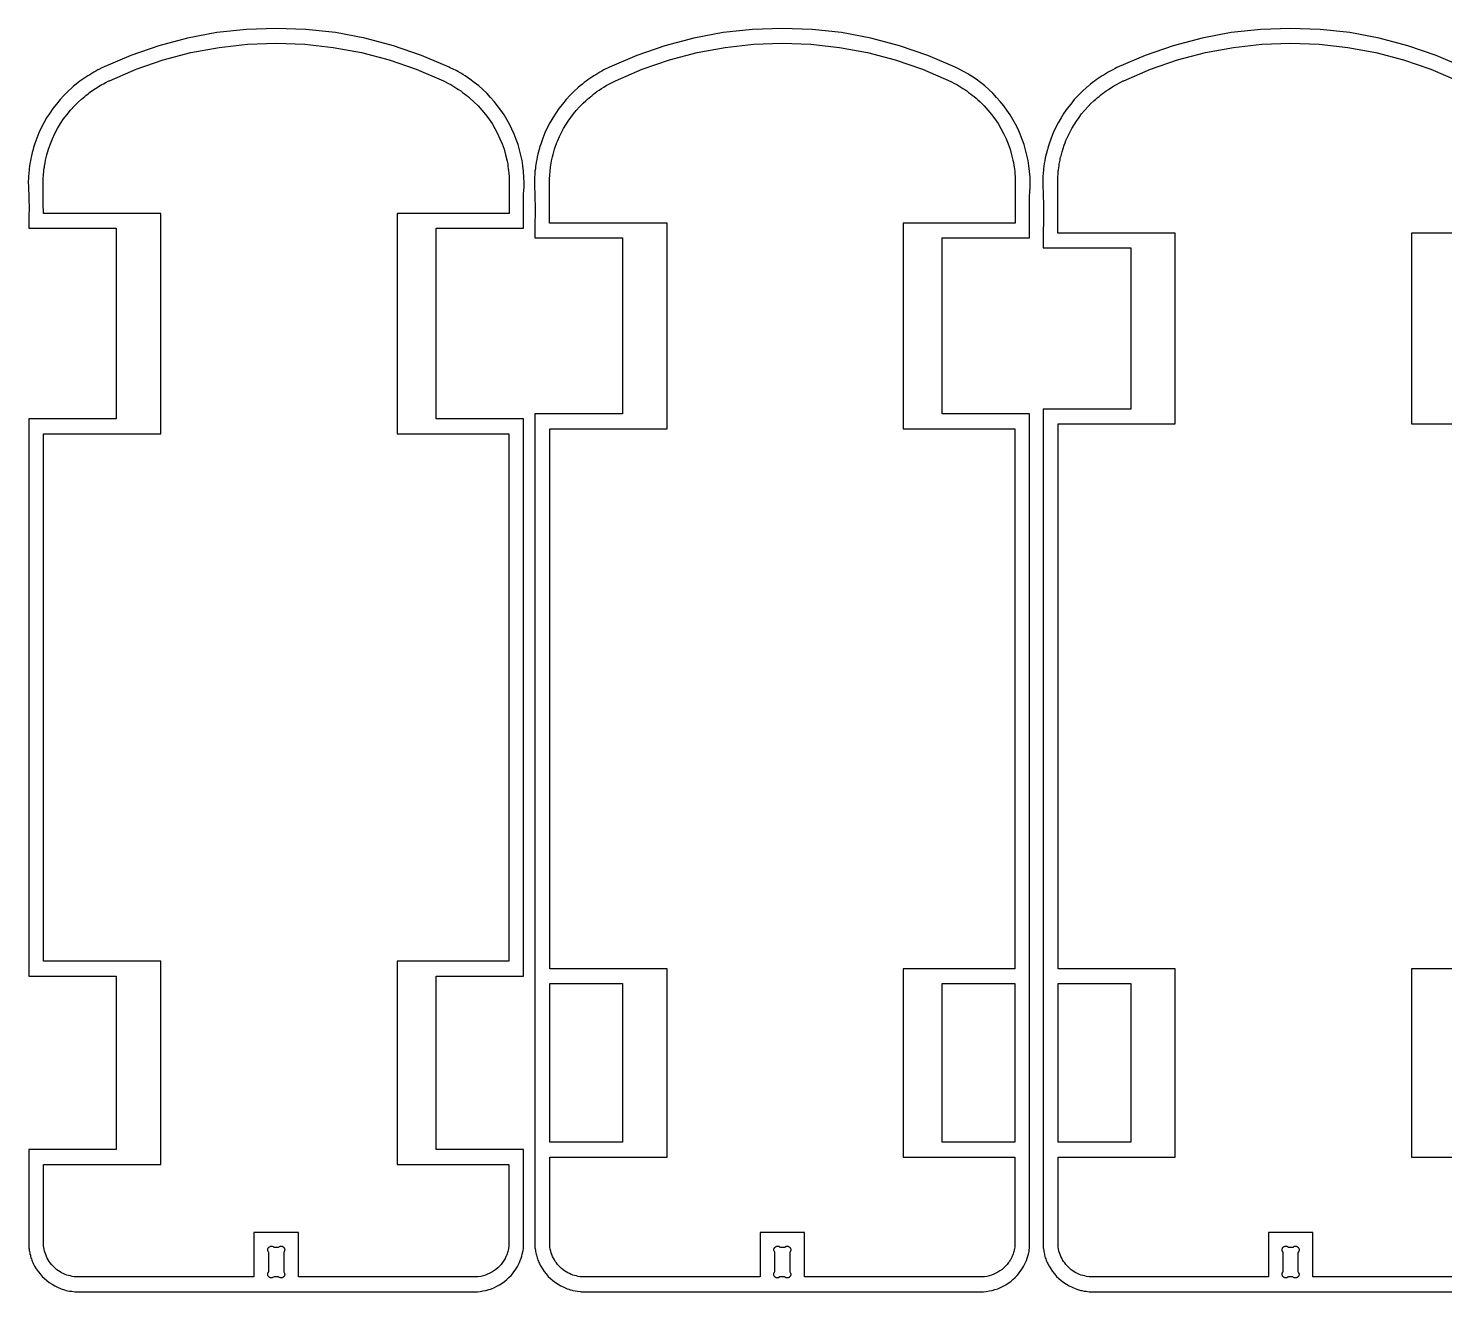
# Model space of a CAD drawing. Extents: x 141.1 to 183.9, y -70.4 to -35.8.
# Drawn here: x 158.1 to 170.03, y -58.07 to -47.43 of the extents above; entities that cross this region are included whole.
import ezdxf

# ---------------------------------------------------------------- set-up
doc = ezdxf.new("R2010")
doc.units = 0
doc.layers.add('SECTIONCUTEDGES', color=18, linetype='CONTINUOUS')

msp = doc.modelspace()

# ---------------------------------------------------------------- linework, layer by layer
at = {"layer": 'SECTIONCUTEDGES'}
for points in [[(158.437, -58.065), (158.451, -58.068), (158.47, -58.07), (158.495, -58.073), (161.886, -58.073), (161.908, -58.071), (161.933, -58.067), (161.958, -58.062), (161.982, -58.056), (162.006, -58.048), (162.029, -58.038), (162.051, -58.027), (162.073, -58.015), (162.094, -58.002), (162.114, -57.987), (162.134, -57.971), (162.152, -57.954), (162.169, -57.936), (162.181, -57.922), (162.193, -57.907), (162.204, -57.892), (162.214, -57.876), (162.223, -57.86), (162.232, -57.844), (162.24, -57.827), (162.247, -57.81), (162.254, -57.792), (162.259, -57.775), (162.264, -57.757), (162.271, -57.726), (162.274, -57.709), (162.274, -57.702), (162.275, -57.698), (162.275, -56.876), (161.538, -56.876), (161.538, -55.415), (162.275, -55.415), (162.275, -50.722), (161.538, -50.722), (161.538, -49.115), (162.275, -49.115), (162.275, -49.092), (162.274, -49), (162.274, -48.953), (162.274, -48.895), (162.275, -48.829), (162.277, -48.797), (162.279, -48.771), (162.279, -48.749), (162.279, -48.731), (162.278, -48.685), (162.274, -48.638), (162.269, -48.592), (162.262, -48.547), (162.252, -48.501), (162.241, -48.456), (162.228, -48.412), (162.213, -48.368), (162.196, -48.325), (162.177, -48.282), (162.156, -48.241), (162.134, -48.2), (162.11, -48.161), (162.084, -48.122), (162.056, -48.085), (162.027, -48.049), (161.997, -48.014), (161.965, -47.98), (161.931, -47.948), (161.897, -47.917), (161.86, -47.888), (161.823, -47.861), (161.782, -47.833), (161.763, -47.821), (161.745, -47.811), (161.72, -47.796), (161.706, -47.789), (161.656, -47.764), (161.647, -47.76), (161.416, -47.661), (161.179, -47.579), (160.937, -47.515), (160.691, -47.469), (160.442, -47.442), (160.191, -47.433), (159.941, -47.442), (159.692, -47.469), (159.445, -47.515), (159.203, -47.579), (158.966, -47.661), (158.722, -47.766), (158.698, -47.778), (158.689, -47.783), (158.671, -47.793), (158.654, -47.802), (158.637, -47.812), (158.62, -47.823), (158.603, -47.833), (158.587, -47.844), (158.57, -47.855), (158.554, -47.867), (158.538, -47.878), (158.522, -47.89), (158.507, -47.903), (158.484, -47.921), (158.471, -47.932), (158.436, -47.964), (158.402, -47.998), (158.37, -48.033), (158.339, -48.07), (158.31, -48.107), (158.283, -48.146), (158.257, -48.187), (158.233, -48.228), (158.211, -48.27), (158.192, -48.314), (158.174, -48.358), (158.158, -48.403), (158.155, -48.41), (158.147, -48.436), (158.14, -48.462), (158.136, -48.477), (158.129, -48.507), (158.124, -48.53), (158.12, -48.548), (158.117, -48.571), (158.113, -48.593), (158.11, -48.615), (158.109, -48.626), (158.107, -48.649), (158.105, -48.682), (158.104, -48.694), (158.103, -48.723), (158.103, -48.734), (158.104, -48.76), (158.104, -48.777), (158.105, -48.792), (158.107, -48.829), (158.108, -48.868), (158.108, -48.89), (158.109, -48.926), (158.108, -49.038), (158.108, -49.115), (158.844, -49.115), (158.844, -50.722), (158.108, -50.722), (158.108, -55.415), (158.844, -55.415), (158.844, -56.876), (158.108, -56.876), (158.108, -57.699), (158.108, -57.704), (158.109, -57.713), (158.111, -57.725), (158.113, -57.735), (158.115, -57.746), (158.117, -57.756), (158.12, -57.766), (158.122, -57.776), (158.125, -57.787), (158.129, -57.797), (158.132, -57.807), (158.136, -57.816), (158.141, -57.826), (158.145, -57.836), (158.15, -57.846), (158.156, -57.858), (158.17, -57.881), (158.185, -57.903), (158.202, -57.924), (158.22, -57.944), (158.239, -57.962), (158.259, -57.98), (158.28, -57.996), (158.303, -58.011), (158.326, -58.024), (158.35, -58.036), (158.38, -58.048), (158.407, -58.057), (158.423, -58.062)], [(162.684, -58.061), (162.691, -58.063), (162.71, -58.067), (162.728, -58.07), (162.752, -58.072), (162.759, -58.073), (166.149, -58.073), (166.172, -58.071), (166.196, -58.067), (166.221, -58.062), (166.245, -58.056), (166.269, -58.048), (166.292, -58.038), (166.314, -58.027), (166.336, -58.015), (166.357, -58.002), (166.378, -57.987), (166.397, -57.971), (166.415, -57.954), (166.433, -57.936), (166.445, -57.922), (166.456, -57.907), (166.467, -57.892), (166.477, -57.876), (166.486, -57.86), (166.495, -57.844), (166.503, -57.827), (166.51, -57.81), (166.517, -57.792), (166.523, -57.775), (166.528, -57.757), (166.533, -57.733), (166.535, -57.719), (166.537, -57.706), (166.538, -57.697), (166.538, -50.68), (165.801, -50.68), (165.801, -49.198), (166.538, -49.198), (166.538, -49.169), (166.536, -48.961), (166.537, -48.946), (166.537, -48.872), (166.538, -48.842), (166.539, -48.815), (166.54, -48.793), (166.541, -48.784), (166.542, -48.758), (166.542, -48.733), (166.541, -48.685), (166.538, -48.638), (166.532, -48.592), (166.525, -48.547), (166.515, -48.501), (166.504, -48.456), (166.491, -48.412), (166.476, -48.368), (166.459, -48.325), (166.44, -48.282), (166.419, -48.241), (166.397, -48.2), (166.373, -48.161), (166.347, -48.122), (166.32, -48.085), (166.29, -48.049), (166.26, -48.014), (166.228, -47.98), (166.194, -47.948), (166.16, -47.917), (166.124, -47.888), (166.086, -47.861), (166.048, -47.835), (166.033, -47.826), (166.016, -47.815), (165.997, -47.804), (165.98, -47.795), (165.945, -47.777), (165.91, -47.76), (165.679, -47.661), (165.442, -47.579), (165.2, -47.515), (164.954, -47.469), (164.705, -47.442), (164.454, -47.433), (164.204, -47.442), (163.955, -47.469), (163.709, -47.515), (163.466, -47.579), (163.229, -47.661), (162.999, -47.76), (162.952, -47.783), (162.934, -47.793), (162.917, -47.802), (162.9, -47.812), (162.883, -47.823), (162.866, -47.833), (162.85, -47.844), (162.833, -47.855), (162.817, -47.867), (162.801, -47.878), (162.785, -47.89), (162.77, -47.903), (162.751, -47.918), (162.734, -47.932), (162.699, -47.964), (162.665, -47.998), (162.633, -48.033), (162.602, -48.07), (162.573, -48.107), (162.546, -48.146), (162.52, -48.187), (162.496, -48.228), (162.475, -48.27), (162.455, -48.314), (162.437, -48.358), (162.419, -48.407), (162.413, -48.428), (162.405, -48.454), (162.403, -48.462), (162.395, -48.492), (162.39, -48.515), (162.386, -48.537), (162.382, -48.559), (162.378, -48.582), (162.376, -48.593), (162.374, -48.615), (162.371, -48.637), (162.369, -48.66), (162.367, -48.688), (162.367, -48.706), (162.366, -48.734), (162.366, -48.744), (162.367, -48.774), (162.37, -48.819), (162.371, -48.844), (162.372, -48.95), (162.372, -48.983), (162.371, -49.085), (162.371, -49.198), (163.108, -49.198), (163.108, -50.68), (162.371, -50.68), (162.371, -57.698), (162.371, -57.704), (162.373, -57.713), (162.374, -57.725), (162.376, -57.735), (162.378, -57.746), (162.38, -57.756), (162.383, -57.766), (162.386, -57.776), (162.389, -57.787), (162.392, -57.797), (162.396, -57.807), (162.4, -57.816), (162.404, -57.826), (162.408, -57.836), (162.417, -57.854), (162.419, -57.857), (162.433, -57.881), (162.448, -57.903), (162.465, -57.924), (162.483, -57.944), (162.502, -57.962), (162.522, -57.98), (162.544, -57.996), (162.566, -58.011), (162.589, -58.024), (162.613, -58.036), (162.643, -58.048), (162.657, -58.053), (162.668, -58.057)], [(158.503, -57.948), (158.488, -57.947), (158.473, -57.945), (158.457, -57.941), (158.442, -57.938), (158.427, -57.933), (158.412, -57.927), (158.397, -57.921), (158.383, -57.914), (158.37, -57.906), (158.356, -57.897), (158.344, -57.888), (158.331, -57.878), (158.32, -57.867), (158.309, -57.855), (158.298, -57.843), (158.288, -57.831), (158.279, -57.818), (158.271, -57.804), (158.263, -57.79), (158.256, -57.776), (158.25, -57.761), (158.245, -57.746), (158.24, -57.731), (158.237, -57.715), (158.232, -57.687), (158.232, -57.001), (159.22, -57.001), (159.22, -55.29), (158.232, -55.29), (158.232, -50.847), (159.22, -50.847), (159.22, -48.991), (158.23, -48.991), (158.229, -48.906), (158.229, -48.721), (158.229, -48.695), (158.23, -48.673), (158.231, -48.659), (158.233, -48.644), (158.235, -48.622), (158.238, -48.601), (158.239, -48.593), (158.244, -48.565), (158.248, -48.543), (158.259, -48.497), (158.273, -48.451), (158.289, -48.406), (158.307, -48.362), (158.327, -48.319), (158.349, -48.276), (158.374, -48.235), (158.4, -48.196), (158.429, -48.157), (158.459, -48.121), (158.491, -48.086), (158.525, -48.052), (158.551, -48.028), (158.578, -48.006), (158.587, -47.998), (158.606, -47.984), (158.618, -47.974), (158.631, -47.965), (158.643, -47.957), (158.656, -47.948), (158.669, -47.939), (158.682, -47.931), (158.695, -47.923), (158.708, -47.915), (158.722, -47.907), (158.735, -47.9), (158.749, -47.893), (158.782, -47.876), (158.786, -47.874), (159.011, -47.777), (159.239, -47.699), (159.473, -47.637), (159.71, -47.593), (159.95, -47.566), (160.191, -47.557), (160.432, -47.566), (160.672, -47.593), (160.91, -47.637), (161.143, -47.699), (161.371, -47.777), (161.6, -47.875), (161.607, -47.879), (161.643, -47.898), (161.661, -47.907), (161.678, -47.917), (161.695, -47.928), (161.712, -47.938), (161.728, -47.949), (161.745, -47.96), (161.761, -47.972), (161.777, -47.984), (161.792, -47.996), (161.808, -48.008), (161.823, -48.021), (161.857, -48.052), (161.891, -48.086), (161.923, -48.121), (161.954, -48.158), (161.982, -48.196), (162.009, -48.235), (162.033, -48.276), (162.056, -48.319), (162.076, -48.362), (162.094, -48.406), (162.11, -48.451), (162.123, -48.497), (162.136, -48.55), (162.141, -48.575), (162.143, -48.593), (162.146, -48.615), (162.148, -48.63), (162.15, -48.652), (162.153, -48.684), (162.154, -48.705), (162.154, -48.716), (162.154, -48.737), (162.153, -48.822), (162.153, -48.991), (161.209, -48.991), (161.209, -50.847), (162.15, -50.847), (162.15, -55.29), (161.209, -55.29), (161.209, -57.001), (162.15, -57.001), (162.15, -57.688), (162.147, -57.713), (162.145, -57.723), (162.142, -57.734), (162.139, -57.744), (162.136, -57.754), (162.133, -57.764), (162.129, -57.773), (162.124, -57.783), (162.12, -57.793), (162.115, -57.802), (162.109, -57.811), (162.103, -57.82), (162.097, -57.828), (162.085, -57.844), (162.071, -57.859), (162.057, -57.873), (162.042, -57.886), (162.025, -57.898), (162.008, -57.908), (161.991, -57.918), (161.972, -57.926), (161.954, -57.933), (161.934, -57.939), (161.915, -57.944), (161.891, -57.947), (161.878, -57.948), (160.378, -57.948), (160.378, -57.574), (160.004, -57.574), (160.004, -57.948)], [(162.72, -57.941), (162.705, -57.938), (162.69, -57.933), (162.675, -57.927), (162.661, -57.921), (162.647, -57.914), (162.633, -57.906), (162.62, -57.897), (162.607, -57.888), (162.595, -57.878), (162.583, -57.867), (162.572, -57.855), (162.561, -57.843), (162.552, -57.831), (162.542, -57.818), (162.534, -57.804), (162.526, -57.79), (162.519, -57.776), (162.513, -57.761), (162.508, -57.746), (162.504, -57.731), (162.5, -57.715), (162.497, -57.699), (162.496, -57.69), (162.496, -57.687), (162.496, -56.939), (163.484, -56.939), (163.484, -55.353), (162.496, -55.353), (162.496, -50.805), (163.484, -50.805), (163.484, -49.074), (162.493, -49.074), (162.493, -48.981), (162.494, -48.888), (162.494, -48.842), (162.493, -48.783), (162.493, -48.756), (162.493, -48.724), (162.494, -48.7), (162.495, -48.669), (162.498, -48.635), (162.502, -48.601), (162.505, -48.583), (162.507, -48.572), (162.511, -48.549), (162.513, -48.538), (162.518, -48.516), (162.523, -48.494), (162.53, -48.472), (162.536, -48.45), (162.542, -48.434), (162.549, -48.412), (162.556, -48.394), (162.563, -48.378), (162.578, -48.344), (162.594, -48.31), (162.611, -48.277), (162.63, -48.245), (162.651, -48.214), (162.672, -48.183), (162.695, -48.154), (162.718, -48.125), (162.75, -48.09), (162.763, -48.076), (162.776, -48.063), (162.798, -48.043), (162.813, -48.03), (162.827, -48.018), (162.841, -48.006), (162.849, -48), (162.863, -47.988), (162.878, -47.977), (162.893, -47.966), (162.911, -47.953), (162.931, -47.94), (162.951, -47.927), (162.971, -47.915), (162.982, -47.909), (163.003, -47.898), (163.049, -47.874), (163.274, -47.777), (163.503, -47.699), (163.736, -47.637), (163.973, -47.593), (164.213, -47.566), (164.454, -47.557), (164.696, -47.566), (164.935, -47.593), (165.173, -47.637), (165.406, -47.699), (165.634, -47.777), (165.873, -47.88), (165.904, -47.896), (165.924, -47.907), (165.941, -47.917), (165.958, -47.928), (165.975, -47.938), (165.991, -47.949), (166.008, -47.96), (166.024, -47.972), (166.04, -47.984), (166.055, -47.996), (166.071, -48.008), (166.086, -48.021), (166.102, -48.035), (166.118, -48.05), (166.154, -48.086), (166.187, -48.121), (166.217, -48.158), (166.245, -48.196), (166.272, -48.235), (166.296, -48.276), (166.319, -48.319), (166.339, -48.362), (166.357, -48.406), (166.373, -48.451), (166.386, -48.497), (166.397, -48.543), (166.402, -48.564), (166.405, -48.585), (166.408, -48.606), (166.409, -48.613), (166.412, -48.642), (166.413, -48.656), (166.415, -48.685), (166.416, -48.708), (166.416, -48.739), (166.416, -48.771), (166.415, -48.817), (166.415, -48.849), (166.415, -48.936), (166.416, -48.99), (166.416, -49.074), (165.472, -49.074), (165.472, -50.805), (166.413, -50.805), (166.413, -55.353), (165.472, -55.353), (165.472, -56.939), (166.413, -56.939), (166.413, -57.69), (166.412, -57.699), (166.41, -57.71), (166.408, -57.723), (166.405, -57.734), (166.403, -57.744), (166.399, -57.754), (166.396, -57.764), (166.392, -57.773), (166.387, -57.783), (166.383, -57.793), (166.378, -57.802), (166.372, -57.811), (166.367, -57.82), (166.361, -57.828), (166.348, -57.844), (166.335, -57.859), (166.32, -57.873), (166.305, -57.886), (166.288, -57.898), (166.271, -57.908), (166.254, -57.918), (166.236, -57.926), (166.217, -57.933), (166.197, -57.939), (166.178, -57.944), (166.157, -57.947), (166.143, -57.948), (164.641, -57.948), (164.641, -57.574), (164.267, -57.574), (164.267, -57.948), (162.764, -57.948), (162.752, -57.947), (162.736, -57.945)], [(162.496, -56.814), (162.496, -55.477), (163.108, -55.477), (163.108, -56.814)], [(165.801, -56.814), (165.801, -55.477), (166.413, -55.477), (166.413, -56.814)], [(166.777, -56.814), (166.777, -55.477), (167.389, -55.477), (167.389, -56.814)], [(160.147, -57.957), (160.143, -57.956), (160.14, -57.955), (160.136, -57.954), (160.135, -57.953), (160.132, -57.951), (160.129, -57.949), (160.126, -57.945), (160.124, -57.942), (160.122, -57.938), (160.121, -57.933), (160.12, -57.929), (160.12, -57.924), (160.12, -57.921), (160.121, -57.918), (160.122, -57.915), (160.123, -57.912), (160.125, -57.909), (160.126, -57.908), (160.127, -57.906), (160.128, -57.905), (160.129, -57.904), (160.129, -57.742), (160.126, -57.74), (160.123, -57.734), (160.12, -57.727), (160.12, -57.719), (160.121, -57.712), (160.124, -57.705), (160.129, -57.699), (160.135, -57.694), (160.142, -57.691), (160.149, -57.69), (160.157, -57.69), (160.165, -57.693), (160.171, -57.697), (160.172, -57.698), (160.173, -57.699), (160.21, -57.699), (160.215, -57.696), (160.22, -57.693), (160.224, -57.691), (160.226, -57.69), (160.229, -57.69), (160.233, -57.69), (160.236, -57.69), (160.238, -57.69), (160.24, -57.691), (160.243, -57.692), (160.245, -57.693), (160.247, -57.694), (160.249, -57.695), (160.251, -57.696), (160.252, -57.698), (160.254, -57.699), (160.255, -57.701), (160.257, -57.703), (160.259, -57.706), (160.26, -57.709), (160.261, -57.712), (160.262, -57.715), (160.263, -57.719), (160.263, -57.722), (160.262, -57.726), (160.262, -57.729), (160.261, -57.732), (160.259, -57.735), (160.258, -57.738), (160.255, -57.742), (160.254, -57.742), (160.254, -57.743), (160.254, -57.905), (160.254, -57.906), (160.261, -57.918), (160.262, -57.921), (160.263, -57.924), (160.263, -57.925), (160.263, -57.928), (160.262, -57.931), (160.262, -57.933), (160.261, -57.935), (160.261, -57.937), (160.26, -57.939), (160.259, -57.941), (160.258, -57.943), (160.256, -57.945), (160.255, -57.947), (160.253, -57.949), (160.251, -57.95), (160.248, -57.953), (160.245, -57.954), (160.242, -57.956), (160.239, -57.957), (160.235, -57.957), (160.232, -57.957), (160.23, -57.957), (160.227, -57.957), (160.224, -57.956), (160.22, -57.955), (160.217, -57.954), (160.214, -57.952), (160.212, -57.95), (160.21, -57.949), (160.21, -57.948), (160.173, -57.948), (160.167, -57.951), (160.161, -57.955), (160.158, -57.956), (160.155, -57.957), (160.153, -57.957), (160.149, -57.957)], [(164.407, -57.957), (164.403, -57.956), (164.4, -57.954), (164.397, -57.952), (164.394, -57.95), (164.392, -57.948), (164.389, -57.945), (164.387, -57.942), (164.386, -57.939), (164.384, -57.935), (164.384, -57.932), (164.383, -57.928), (164.383, -57.925), (164.384, -57.921), (164.384, -57.917), (164.385, -57.915), (164.387, -57.911), (164.389, -57.908), (164.392, -57.904), (164.391, -57.741), (164.389, -57.736), (164.385, -57.73), (164.384, -57.727), (164.383, -57.724), (164.383, -57.723), (164.383, -57.72), (164.383, -57.716), (164.384, -57.714), (164.384, -57.712), (164.385, -57.71), (164.386, -57.708), (164.387, -57.706), (164.388, -57.704), (164.389, -57.702), (164.391, -57.7), (164.392, -57.698), (164.394, -57.697), (164.397, -57.695), (164.399, -57.694), (164.402, -57.692), (164.404, -57.692), (164.407, -57.691), (164.41, -57.69), (164.414, -57.69), (164.417, -57.69), (164.42, -57.69), (164.424, -57.691), (164.427, -57.692), (164.43, -57.694), (164.433, -57.696), (164.434, -57.697), (164.436, -57.699), (164.436, -57.699), (164.473, -57.699), (164.475, -57.698), (164.485, -57.692), (164.488, -57.691), (164.491, -57.69), (164.495, -57.69), (164.497, -57.69), (164.499, -57.69), (164.501, -57.69), (164.504, -57.691), (164.506, -57.692), (164.508, -57.693), (164.51, -57.694), (164.512, -57.695), (164.514, -57.696), (164.515, -57.698), (164.517, -57.699), (164.519, -57.701), (164.521, -57.704), (164.523, -57.707), (164.524, -57.71), (164.525, -57.714), (164.526, -57.717), (164.526, -57.721), (164.526, -57.724), (164.525, -57.727), (164.524, -57.73), (164.523, -57.734), (164.523, -57.735), (164.521, -57.738), (164.519, -57.741), (164.517, -57.742), (164.517, -57.743), (164.517, -57.904), (164.517, -57.906), (164.524, -57.918), (164.525, -57.921), (164.526, -57.924), (164.526, -57.925), (164.526, -57.928), (164.526, -57.931), (164.525, -57.933), (164.525, -57.935), (164.524, -57.937), (164.523, -57.939), (164.522, -57.941), (164.521, -57.943), (164.519, -57.945), (164.518, -57.947), (164.516, -57.949), (164.515, -57.95), (164.511, -57.953), (164.508, -57.954), (164.505, -57.956), (164.502, -57.957), (164.498, -57.957), (164.495, -57.957), (164.492, -57.957), (164.488, -57.957), (164.487, -57.956), (164.484, -57.955), (164.48, -57.954), (164.478, -57.952), (164.474, -57.95), (164.473, -57.948), (164.473, -57.948), (164.434, -57.949), (164.422, -57.956), (164.418, -57.957), (164.413, -57.957), (164.41, -57.957)], [(168.688, -57.956), (168.684, -57.955), (168.681, -57.954), (168.679, -57.952), (168.677, -57.951), (168.674, -57.949), (168.673, -57.947), (168.671, -57.945), (168.669, -57.943), (168.668, -57.94), (168.667, -57.938), (168.666, -57.935), (168.665, -57.932), (168.665, -57.93), (168.665, -57.926), (168.665, -57.922), (168.666, -57.918), (168.667, -57.914), (168.669, -57.91), (168.671, -57.906), (168.673, -57.905), (168.674, -57.904), (168.673, -57.742), (168.673, -57.741), (168.666, -57.728), (168.665, -57.725), (168.665, -57.722), (168.664, -57.719), (168.665, -57.716), (168.665, -57.714), (168.666, -57.711), (168.667, -57.708), (168.668, -57.705), (168.67, -57.703), (168.672, -57.701), (168.674, -57.698), (168.676, -57.696), (168.679, -57.695), (168.681, -57.693), (168.684, -57.692), (168.687, -57.691), (168.691, -57.69), (168.696, -57.69), (168.697, -57.69), (168.702, -57.69), (168.706, -57.691), (168.708, -57.692), (168.712, -57.694), (168.716, -57.697), (168.717, -57.698), (168.717, -57.699), (168.755, -57.699), (168.769, -57.691), (168.772, -57.691), (168.775, -57.69), (168.778, -57.69), (168.781, -57.69), (168.782, -57.69), (168.786, -57.691), (168.789, -57.692), (168.792, -57.694), (168.794, -57.695), (168.797, -57.697), (168.799, -57.699), (168.801, -57.702), (168.802, -57.704), (168.804, -57.706), (168.805, -57.709), (168.806, -57.712), (168.807, -57.716), (168.807, -57.721), (168.807, -57.726), (168.807, -57.727), (168.806, -57.732), (168.805, -57.734), (168.803, -57.737), (168.802, -57.739), (168.8, -57.741), (168.799, -57.742), (168.798, -57.743), (168.798, -57.904), (168.799, -57.906), (168.806, -57.919), (168.807, -57.922), (168.807, -57.925), (168.807, -57.926), (168.807, -57.929), (168.807, -57.932), (168.806, -57.936), (168.805, -57.939), (168.803, -57.942), (168.802, -57.944), (168.8, -57.947), (168.798, -57.949), (168.796, -57.951), (168.793, -57.952), (168.791, -57.954), (168.788, -57.955), (168.785, -57.956), (168.781, -57.957), (168.776, -57.957), (168.773, -57.957), (168.769, -57.956), (168.766, -57.956), (168.761, -57.953), (168.755, -57.949), (168.755, -57.949), (168.754, -57.948), (168.754, -57.948), (168.717, -57.948), (168.716, -57.949), (168.704, -57.956), (168.699, -57.957), (168.697, -57.957), (168.693, -57.957)]]:
    msp.add_lwpolyline(points, close=True, dxfattribs=at)
for points in [[(170.192, -47.76), (169.961, -47.661), (169.724, -47.579), (169.482, -47.515), (169.235, -47.469), (168.986, -47.442), (168.736, -47.433), (168.486, -47.442), (168.236, -47.469), (167.99, -47.515), (167.748, -47.579), (167.511, -47.661), (167.273, -47.763), (167.257, -47.771), (167.238, -47.781), (167.216, -47.793), (167.199, -47.802), (167.182, -47.812), (167.165, -47.823), (167.148, -47.833), (167.131, -47.844), (167.115, -47.855), (167.099, -47.867), (167.083, -47.878), (167.067, -47.89), (167.051, -47.903), (167.025, -47.924), (167.019, -47.929), (166.981, -47.964), (166.947, -47.998), (166.914, -48.033), (166.884, -48.07), (166.855, -48.107), (166.827, -48.146), (166.802, -48.187), (166.778, -48.228), (166.756, -48.27), (166.736, -48.314), (166.718, -48.358), (166.699, -48.414), (166.696, -48.421), (166.69, -48.443), (166.687, -48.454), (166.679, -48.484), (166.677, -48.492), (166.67, -48.522), (166.665, -48.548), (166.661, -48.571), (166.658, -48.593), (166.655, -48.615), (166.654, -48.626), (166.652, -48.649), (166.649, -48.682), (166.648, -48.706), (166.648, -48.734), (166.648, -48.749), (166.649, -48.774), (166.651, -48.808), (166.652, -48.838), (166.654, -48.916), (166.654, -48.989), (166.654, -49.044), (166.653, -49.163), (166.652, -49.281), (167.389, -49.281), (167.389, -50.639), (166.652, -50.639), (166.653, -57.699), (166.653, -57.705), (166.654, -57.713), (166.656, -57.725), (166.657, -57.735), (166.659, -57.746), (166.662, -57.756), (166.664, -57.766), (166.667, -57.776), (166.67, -57.787), (166.674, -57.797), (166.677, -57.807), (166.681, -57.816), (166.685, -57.826), (166.69, -57.836), (166.699, -57.854), (166.701, -57.857), (166.715, -57.881), (166.73, -57.903), (166.747, -57.924), (166.764, -57.944), (166.784, -57.962), (166.804, -57.98), (166.825, -57.996), (166.847, -58.011), (166.871, -58.024), (166.895, -58.036), (166.921, -58.047), (166.934, -58.052), (166.943, -58.055), (166.968, -58.062), (166.977, -58.064), (166.996, -58.068), (167.015, -58.07), (167.039, -58.073), (170.431, -58.073)], [(170.425, -57.948), (168.923, -57.948), (168.923, -57.574), (168.549, -57.574), (168.549, -57.948), (167.045, -57.948), (167.039, -57.947), (167.017, -57.945), (167.002, -57.941), (166.987, -57.938), (166.971, -57.933), (166.957, -57.927), (166.942, -57.921), (166.928, -57.914), (166.914, -57.906), (166.901, -57.897), (166.888, -57.888), (166.876, -57.878), (166.865, -57.867), (166.853, -57.855), (166.843, -57.843), (166.833, -57.831), (166.824, -57.818), (166.816, -57.804), (166.808, -57.79), (166.801, -57.776), (166.795, -57.761), (166.79, -57.746), (166.785, -57.731), (166.781, -57.715), (166.778, -57.692), (166.777, -57.687), (166.777, -56.939), (167.765, -56.939), (167.765, -55.353), (166.777, -55.353), (166.777, -50.764), (167.765, -50.764), (167.765, -49.157), (166.774, -49.157), (166.775, -49.056), (166.776, -48.918), (166.776, -48.864), (166.775, -48.82), (166.774, -48.768), (166.774, -48.737), (166.775, -48.712), (166.776, -48.692), (166.776, -48.682), (166.778, -48.661), (166.779, -48.641), (166.781, -48.621), (166.783, -48.611), (166.786, -48.589), (166.787, -48.577), (166.789, -48.565), (166.791, -48.554), (166.794, -48.542), (166.796, -48.53), (166.799, -48.518), (166.802, -48.507), (166.805, -48.495), (166.808, -48.484), (166.811, -48.472), (166.819, -48.445), (166.829, -48.416), (166.836, -48.398), (166.844, -48.378), (166.859, -48.344), (166.875, -48.31), (166.893, -48.277), (166.912, -48.245), (166.932, -48.214), (166.954, -48.183), (166.976, -48.154), (167, -48.125), (167.032, -48.09), (167.054, -48.067), (167.079, -48.043), (167.094, -48.03), (167.108, -48.018), (167.123, -48.006), (167.137, -47.994), (167.152, -47.982), (167.167, -47.971), (167.183, -47.96), (167.202, -47.947), (167.222, -47.934), (167.243, -47.921), (167.253, -47.915), (167.274, -47.903), (167.295, -47.892), (167.326, -47.876), (167.331, -47.874), (167.556, -47.777), (167.784, -47.699), (168.018, -47.637), (168.255, -47.593), (168.495, -47.566), (168.736, -47.557), (168.977, -47.566), (169.217, -47.593), (169.454, -47.637), (169.688, -47.699), (169.916, -47.777), (170.145, -47.876)], [(170.698, -49.157), (169.754, -49.157), (169.754, -50.764), (170.695, -50.764)], [(170.695, -55.353), (169.754, -55.353), (169.754, -56.939), (170.695, -56.939)]]:
    msp.add_lwpolyline(points, dxfattribs=at)

doc.saveas('drawing.dxf')
